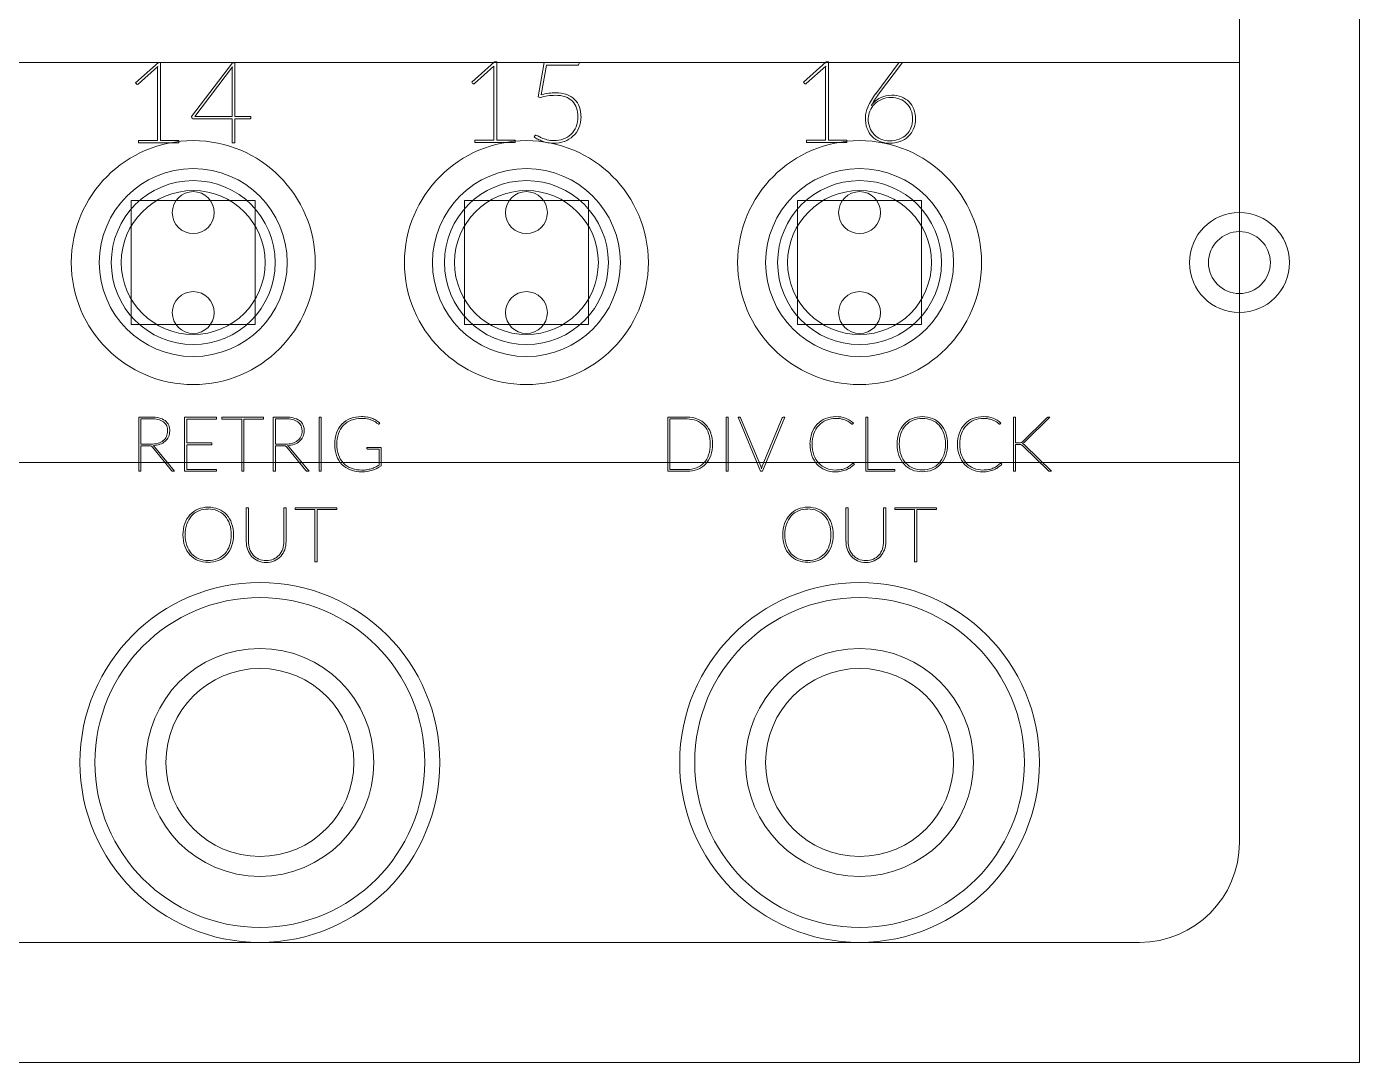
# Model space of a CAD drawing. Header units: millimetres. Extents: x 0 to 300, y 0 to 120.
# Drawn here: x 233.3 to 300, y 0 to 51.8 of the extents above; entities that cross this region are included whole.
import ezdxf

# ---------------------------------------------------------------- set-up
doc = ezdxf.new("R2010")
doc.units = ezdxf.units.MM
for name, color, linetype, lineweight, true_color in [('all_sq16', 7, 'Continuous', 0, 0x000000), ('ext', 1, 'Continuous', 0, 0xff0000), ('int', 3, 'Continuous', 0, 0x00ff00), ('pockett_butt_switch -3mm', 211, 'Continuous', 5, 0xffaaff), ('pockett_ecrous -3mm', 2, 'Continuous', 0, 0xffff00), ('pockett_switchs -0.5', 2, 'Continuous', 0, 0xffff00), ('txt', 51, 'Continuous', 0, 0xffffb5)]:
    doc.layers.add(name, color=color, linetype=linetype, lineweight=lineweight, true_color=true_color)

# ---------------------------------------------------------------- blocks, each defined once
blk = doc.blocks.new('façade')
at = {"layer": 'ext'}
for p, q in [((300, 120), (300, 0)), ((300, 0), (0, 0))]:
    blk.add_line(p, q, dxfattribs=at)
at = {"layer": 'int'}
for centre, radius in [((241.666, 40), 4.1), ((258.332, 40), 4.1), ((274.999, 40), 4.1), ((294, 40), 1.55), ((245, 15), 8.25), ((275, 15), 8.25)]:
    blk.add_circle(centre, radius, dxfattribs=at)
at = {"layer": 'pockett_ecrous -3mm'}
blk.add_circle((294, 40), 2.5, dxfattribs=at)
at = {"layer": 'txt'}
for p, q in [((238.782, 48.994), (239.921, 50.01)), ((239.921, 50.01), (240.029, 50.01)), ((240.029, 50.01), (240.029, 46.106)), ((255.601, 49.017), (256.739, 50.033)), ((256.739, 50.033), (256.848, 50.033)), ((256.848, 50.033), (256.848, 46.129)), ((258.913, 48.292), (259.217, 50.013)), ((259.217, 50.013), (260.967, 50.013)), ((260.967, 50.013), (260.967, 49.95)), ((272.198, 49.017), (273.336, 50.033)), ((273.336, 50.033), (273.445, 50.033)), ((273.445, 50.033), (273.445, 46.129)), ((277.146, 50.013), (275.953, 48.423)), ((277.018, 50.013), (277.146, 50.013)), ((239.889, 49.808), (238.916, 48.931)), ((239.881, 46.106), (239.881, 49.629)), ((241.585, 47.302), (243.63, 49.996)), ((243.624, 49.791), (241.753, 47.31)), ((243.616, 47.31), (243.616, 49.64)), ((243.63, 49.996), (243.75, 49.996)), ((243.75, 49.996), (243.75, 47.31)), ((256.708, 49.831), (255.735, 48.954)), ((256.699, 46.129), (256.699, 49.652)), ((259.331, 49.876), (259.063, 48.388)), ((260.878, 49.876), (259.331, 49.876)), ((273.305, 49.831), (272.332, 48.954)), ((273.296, 46.129), (273.296, 49.652)), ((275.806, 48.448), (276.938, 49.976)), ((238.826, 48.938), (238.782, 48.994)), ((255.644, 48.96), (255.601, 49.017)), ((272.241, 48.96), (272.198, 49.017)), ((259.013, 48.257), (258.913, 48.292)), ((241.599, 47.233), (241.585, 47.302)), ((243.616, 47.191), (241.667, 47.191)), ((241.753, 47.31), (243.616, 47.31)), ((243.616, 45.99), (243.616, 47.191)), ((243.75, 47.31), (244.549, 47.31)), ((244.492, 47.191), (243.75, 47.191)), ((243.75, 47.191), (243.75, 45.99)), ((244.549, 47.31), (244.549, 47.239)), ((238.931, 46.106), (239.881, 46.106)), ((238.931, 45.99), (238.931, 46.106)), ((240.029, 46.106), (240.947, 46.106)), ((240.947, 46.106), (240.947, 45.99)), ((255.75, 46.129), (256.699, 46.129)), ((255.75, 46.013), (255.75, 46.129)), ((257.766, 46.013), (255.75, 46.013)), ((256.848, 46.129), (257.766, 46.129)), ((257.766, 46.129), (257.766, 46.013)), ((258.713, 46.289), (258.757, 46.346)), ((272.347, 46.129), (273.296, 46.129)), ((272.347, 46.013), (272.347, 46.129)), ((274.363, 46.013), (272.347, 46.013)), ((273.445, 46.129), (274.363, 46.129)), ((274.363, 46.129), (274.363, 46.013)), ((240.947, 45.99), (238.931, 45.99)), ((243.75, 45.99), (243.616, 45.99)), ((238.941, 29.566), (238.941, 32.266)), ((238.941, 32.266), (239.592, 32.266)), ((239.592, 32.182), (239.047, 32.182)), ((239.047, 32.182), (239.047, 30.918)), ((241.234, 29.566), (241.234, 32.266)), ((241.234, 32.266), (242.828, 32.266)), ((242.828, 32.176), (241.339, 32.176)), ((241.339, 32.176), (241.339, 30.979)), ((242.828, 32.266), (242.828, 32.176)), ((243.094, 32.174), (243.094, 32.266)), ((243.094, 32.266), (245.184, 32.266)), ((244.089, 32.174), (243.094, 32.174)), ((244.089, 29.566), (244.089, 32.174)), ((245.184, 32.174), (244.194, 32.174)), ((244.194, 32.174), (244.194, 29.566)), ((245.184, 32.266), (245.184, 32.174)), ((245.667, 29.566), (245.667, 32.266)), ((245.667, 32.266), (246.318, 32.266)), ((246.318, 32.182), (245.773, 32.182)), ((245.773, 32.182), (245.773, 30.918)), ((247.96, 29.566), (247.96, 32.266)), ((247.96, 32.266), (248.065, 32.266)), ((248.065, 32.266), (248.065, 29.566)), ((265.405, 29.566), (265.405, 32.266)), ((265.405, 32.266), (266.379, 32.266)), ((266.379, 32.18), (265.51, 32.18)), ((265.51, 32.18), (265.51, 29.652)), ((268.322, 29.566), (268.322, 32.266)), ((268.322, 32.266), (268.427, 32.266)), ((268.427, 32.266), (268.427, 29.566)), ((268.925, 32.266), (269.007, 32.266)), ((270.046, 29.566), (268.925, 32.266)), ((269.049, 32.234), (270.052, 29.816)), ((270.134, 29.816), (271.135, 32.234)), ((271.262, 32.266), (270.14, 29.566)), ((271.181, 32.266), (271.262, 32.266)), ((275.313, 29.566), (275.313, 32.266)), ((275.313, 32.266), (275.419, 32.266)), ((275.419, 32.266), (275.419, 29.658)), ((282.692, 29.566), (282.692, 32.266)), ((282.692, 32.266), (282.798, 32.266)), ((282.798, 32.266), (282.798, 30.985)), ((283.161, 31.052), (284.351, 32.226)), ((284.519, 32.266), (283.261, 31.028)), ((284.442, 32.266), (284.519, 32.266)), ((250.992, 31.982), (250.965, 31.942)), ((274.688, 31.976), (274.659, 31.934)), ((282.067, 31.976), (282.038, 31.934)), ((239.047, 30.918), (239.561, 30.918)), ((239.047, 30.837), (239.047, 29.566)), ((239.44, 30.837), (239.047, 30.837)), ((240.577, 29.599), (239.625, 30.764)), ((239.728, 30.785), (240.733, 29.566)), ((241.339, 30.979), (242.593, 30.979)), ((242.593, 30.891), (241.339, 30.891)), ((241.339, 30.891), (241.339, 29.657)), ((242.593, 30.979), (242.593, 30.891)), ((245.773, 30.918), (246.287, 30.918)), ((245.773, 30.837), (245.773, 29.566)), ((246.167, 30.837), (245.773, 30.837)), ((247.303, 29.599), (246.351, 30.764)), ((246.454, 30.785), (247.459, 29.566)), ((250.358, 30.699), (250.358, 30.753)), ((250.358, 30.753), (251.059, 30.753)), ((250.961, 30.668), (250.39, 30.668)), ((250.961, 29.873), (250.961, 30.668)), ((251.059, 30.753), (251.059, 29.831)), ((282.798, 30.985), (282.971, 30.985)), ((282.977, 30.901), (282.798, 30.901)), ((282.798, 30.901), (282.798, 29.566)), ((284.432, 29.603), (283.18, 30.822)), ((283.263, 30.874), (284.595, 29.566)), ((239.047, 29.566), (238.941, 29.566)), ((240.733, 29.566), (240.646, 29.566)), ((242.828, 29.566), (241.234, 29.566)), ((241.339, 29.657), (242.831, 29.657)), ((242.831, 29.657), (242.828, 29.566)), ((244.194, 29.566), (244.089, 29.566)), ((245.773, 29.566), (245.667, 29.566)), ((247.459, 29.566), (247.372, 29.566)), ((248.065, 29.566), (247.96, 29.566)), ((266.379, 29.566), (265.405, 29.566)), ((265.51, 29.652), (266.379, 29.652)), ((268.427, 29.566), (268.322, 29.566)), ((270.14, 29.566), (270.046, 29.566)), ((274.699, 29.958), (274.739, 29.916)), ((276.757, 29.566), (275.313, 29.566)), ((275.419, 29.658), (276.757, 29.658)), ((276.757, 29.658), (276.757, 29.566)), ((282.078, 29.958), (282.118, 29.916)), ((282.798, 29.566), (282.692, 29.566)), ((284.595, 29.566), (284.519, 29.566)), ((244.32, 26.048), (244.32, 27.735)), ((244.32, 27.735), (244.426, 27.735)), ((244.426, 27.735), (244.426, 26.052)), ((246.202, 26.048), (246.202, 27.735)), ((246.202, 27.735), (246.31, 27.735)), ((246.31, 27.735), (246.31, 26.048)), ((246.759, 27.643), (246.759, 27.735)), ((246.759, 27.735), (248.848, 27.735)), ((247.754, 27.643), (246.759, 27.643)), ((247.754, 25.035), (247.754, 27.643)), ((248.848, 27.643), (247.859, 27.643)), ((247.859, 27.643), (247.859, 25.035)), ((248.848, 27.735), (248.848, 27.643)), ((274.32, 26.048), (274.32, 27.735)), ((274.32, 27.735), (274.426, 27.735)), ((274.426, 27.735), (274.426, 26.052)), ((276.202, 26.048), (276.202, 27.735)), ((276.202, 27.735), (276.31, 27.735)), ((276.31, 27.735), (276.31, 26.048)), ((276.759, 27.643), (276.759, 27.735)), ((276.759, 27.735), (278.848, 27.735)), ((277.754, 27.643), (276.759, 27.643)), ((277.754, 25.035), (277.754, 27.643)), ((278.848, 27.643), (277.859, 27.643)), ((277.859, 27.643), (277.859, 25.035)), ((278.848, 27.735), (278.848, 27.643)), ((247.859, 25.035), (247.754, 25.035)), ((277.859, 25.035), (277.754, 25.035))]:
    blk.add_line(p, q, dxfattribs=at)
for centre, radius, start, end in [((277.011, 49.923), 0.0901, 85.81955, 144.0165), ((241.81, 49.624), 1.93, 174.53526, 179.85983), ((245.166, 49.632), 1.55, 174.11861, 179.70608), ((258.629, 49.647), 1.93, 174.53526, 179.85983), ((260.886, 49.968), 0.0915, 265.04591, 310.21012), ((260.895, 49.949), 0.0714, 314.56926, 1.35829), ((275.226, 49.647), 1.93, 174.53526, 179.85983), ((238.879, 48.982), 0.0694, 219.45133, 260.87759), ((238.876, 48.966), 0.0536, 261.89538, 319.37971), ((255.698, 49.004), 0.0694, 219.45133, 260.87759), ((255.694, 48.989), 0.0536, 261.89538, 319.37971), ((272.295, 49.004), 0.0694, 219.45133, 260.87759), ((272.292, 48.989), 0.0536, 261.89538, 319.37971), ((259.844, 45.21), 3.159, 91.16464, 105.26564), ((259.869, 45.401), 3.094, 97.74986, 105.10057), ((259.811, 45.814), 2.677, 90.22379, 97.69841), ((259.811, 46.925), 1.443, 70.85482, 91.21455), ((259.829, 46.925), 1.566, 70.64252, 91.04926), ((259.974, 47.408), 0.934, 44.90227, 70.59257), ((259.985, 47.378), 1.087, 45.73189, 70.47781), ((259.981, 47.436), 0.909, 18.87194, 43.97428), ((260.013, 47.428), 1.032, 20.02063, 44.94646), ((278.466, 46.426), 3.342, 142.7554, 156.18317), ((276.538, 47.193), 1.163, 116.25786, 144.86351), ((277.906, 46.657), 2.614, 145.82943, 152.54445), ((276.559, 47.088), 1.167, 113.31701, 134.97095), ((283.32, 42.996), 9.149, 143.62577, 145.9059), ((276.598, 47.082), 1.289, 89.43691, 116.48543), ((276.565, 47.066), 1.189, 89.01081, 113.14191), ((276.6, 47.069), 1.186, 69.43763, 90.70786), ((276.628, 47.06), 1.312, 69.03494, 90.75145), ((276.675, 47.276), 0.966, 45.45224, 69.28807), ((276.704, 47.265), 1.092, 45.25714, 68.89674), ((276.709, 47.283), 1.077, 20.93014, 44.79681), ((259.62, 47.316), 1.29, 359.36379, 18.73188), ((259.698, 47.317), 1.365, 359.33583, 19.85556), ((276.678, 47.206), 1.391, 155.83757, 177.82853), ((276.404, 47.198), 0.97, 157.06462, 179.59178), ((276.475, 47.176), 1.044, 135.12305, 157.49682), ((276.666, 47.28), 0.969, 20.88596, 44.91575), ((276.438, 47.197), 1.211, 359.1629, 20.72467), ((276.496, 47.203), 1.304, 359.32004, 20.82826), ((241.657, 47.248), 0.0593, 194.02771, 230.39414), ((241.66, 47.27), 0.0793, 238.61934, 275.2295), ((244.502, 47.237), 0.0469, 257.48897, 2.98375), ((259.814, 47.196), 1.082, 313.62685, 337.87647), ((259.818, 47.224), 1.237, 312.96526, 336.8787), ((259.593, 47.277), 1.317, 338.24409, 1.07854), ((259.672, 47.277), 1.392, 337.22854, 0.99805), ((276.848, 47.233), 1.561, 179.06049, 199.52381), ((276.456, 47.097), 1.146, 199.68011, 223.69262), ((276.704, 47.191), 1.271, 179.38931, 199.84881), ((276.464, 47.105), 1.015, 199.87755, 223.33176), ((276.66, 47.096), 0.977, 314.5061, 338.86224), ((276.676, 47.121), 1.114, 313.09555, 337.40289), ((276.47, 47.167), 1.179, 338.99969, 0.60833), ((276.542, 47.173), 1.258, 337.55589, 0.68917), ((259.631, 47.531), 1.545, 233.55341, 241.76541), ((258.806, 46.316), 0.0581, 86.10226, 149.13989), ((258.767, 46.145), 0.233, 53.14384, 79.34475), ((259.673, 47.602), 1.626, 241.63845, 250.67812), ((259.684, 47.629), 1.512, 239.11036, 246.81187), ((259.851, 48.016), 1.934, 246.75293, 255.17939), ((259.735, 47.775), 1.811, 250.62819, 259.57442), ((259.698, 47.475), 1.371, 255.6065, 270.86447), ((259.72, 47.457), 1.49, 269.67531, 290.00078), ((259.728, 47.456), 1.352, 269.5711, 289.59186), ((259.818, 47.204), 1.084, 289.57469, 313.15784), ((259.795, 47.259), 1.278, 289.9129, 312.64933), ((276.393, 47.053), 1.069, 224.32398, 249.14052), ((276.448, 47.1), 1.001, 223.7445, 247.39606), ((276.489, 47.32), 1.353, 249.36052, 270.71473), ((276.489, 47.213), 1.121, 247.67581, 270.84504), ((276.527, 47.426), 1.333, 269.10018, 290.10351), ((276.522, 47.431), 1.464, 269.35196, 290.18523), ((276.626, 47.143), 1.034, 290.29355, 314.02124), ((276.602, 47.213), 1.232, 290.19057, 312.6721), ((259.706, 47.616), 1.649, 259.56944, 270.20117), ((239.666, 31.164), 1.104, 57.45543, 93.84195), ((239.656, 31.193), 0.99, 58.05791, 93.67571), ((239.853, 31.614), 0.531, 355.52955, 52.1418), ((239.885, 31.62), 0.605, 355.90819, 51.69565), ((246.392, 31.164), 1.104, 57.45543, 93.84195), ((246.382, 31.193), 0.99, 58.05791, 93.67571), ((246.58, 31.614), 0.531, 355.52955, 52.1418), ((246.611, 31.62), 0.605, 355.90819, 51.69565), ((249.942, 31.104), 1.173, 110.85766, 135.73843), ((249.945, 31.127), 1.06, 110.73107, 136.02715), ((250.059, 30.777), 1.52, 89.13795, 110.57532), ((250.059, 30.807), 1.399, 89.17322, 110.48223), ((250.107, 30.795), 1.411, 75.89826, 91.12828), ((250.092, 30.395), 1.901, 81.88291, 90.32787), ((250.186, 31.059), 1.232, 70.44218, 81.82202), ((250.125, 30.902), 1.304, 63.71653, 75.48937), ((250.217, 31.158), 1.127, 58.57775, 70.23178), ((250.355, 31.365), 0.787, 50.97378, 63.85243), ((250.081, 30.945), 1.38, 48.71379, 58.39862), ((266.395, 30.887), 1.38, 68.93076, 90.6924), ((266.393, 30.926), 1.254, 68.83023, 90.67857), ((266.478, 31.155), 1.01, 43.45733, 68.62827), ((266.486, 31.132), 1.118, 43.94901, 68.74081), ((269.009, 32.225), 0.0408, 11.56269, 93.24477), ((271.176, 32.224), 0.0428, 83.97708, 166.49937), ((273.741, 31.098), 1.188, 112.28472, 136.48442), ((273.74, 31.124), 1.071, 112.0736, 136.66172), ((273.801, 30.941), 1.356, 89.31219, 112.12125), ((273.804, 30.959), 1.248, 89.35702, 111.93101), ((273.841, 30.992), 1.304, 69.49904, 91.02901), ((273.828, 30.926), 1.281, 79.56853, 90.45747), ((273.828, 30.937), 1.27, 70.32445, 79.48981), ((273.936, 31.237), 0.951, 60.36154, 70.36367), ((273.797, 30.955), 1.355, 48.90476, 68.30397), ((273.626, 30.707), 1.565, 55.36617, 60.10752), ((278.068, 31.14), 1.146, 112.52244, 137.02528), ((278.062, 31.177), 1.018, 112.36083, 137.62766), ((278.125, 30.993), 1.304, 89.3339, 112.34574), ((278.126, 31.007), 1.2, 89.34723, 112.13056), ((278.157, 30.972), 1.325, 67.95362, 90.74173), ((278.155, 30.996), 1.211, 67.9658, 90.71702), ((278.223, 31.179), 1.016, 42.3415, 67.67001), ((278.223, 31.15), 1.135, 42.95755, 67.67106), ((281.12, 31.098), 1.188, 112.28472, 136.48442), ((281.119, 31.124), 1.071, 112.0736, 136.66172), ((281.18, 30.941), 1.356, 89.31219, 112.12125), ((281.183, 30.959), 1.248, 89.35702, 111.93101), ((281.22, 30.992), 1.304, 69.49904, 91.02901), ((281.207, 30.926), 1.281, 79.56853, 90.45747), ((281.207, 30.937), 1.27, 70.32445, 79.48981), ((281.315, 31.237), 0.951, 60.36154, 70.36367), ((281.176, 30.955), 1.355, 48.90476, 68.30397), ((281.006, 30.707), 1.565, 55.36617, 60.10752), ((284.458, 32.126), 0.146, 115.79099, 136.95864), ((284.439, 32.148), 0.118, 88.72554, 112.11018), ((239.748, 31.562), 0.635, 335.59904, 0.92824), ((239.798, 31.568), 0.691, 336.02302, 0.78031), ((246.475, 31.562), 0.635, 335.59904, 0.92824), ((246.524, 31.568), 0.691, 336.02302, 0.78031), ((250.393, 30.94), 1.652, 160.64812, 180.82605), ((249.984, 31.079), 1.22, 136.29031, 160.45743), ((250.432, 30.94), 1.583, 160.95946, 180.8792), ((250.009, 31.083), 1.137, 136.67446, 160.79496), ((251.031, 32.158), 0.256, 225.12229, 244.45603), ((250.934, 31.96), 0.0361, 248.93879, 329.2482), ((266.4, 31.098), 1.106, 18.73157, 42.80891), ((266.417, 31.083), 1.202, 19.47073, 43.3584), ((265.93, 30.942), 1.6, 359.06203, 18.60986), ((266.005, 30.942), 1.637, 359.10578, 19.33425), ((274.135, 30.936), 1.616, 160.34214, 180.71929), ((273.802, 31.054), 1.262, 136.95153, 160.2995), ((274.186, 30.938), 1.557, 160.70855, 180.82783), ((273.819, 31.066), 1.168, 137.22224, 160.64005), ((273.067, 29.913), 2.536, 53.13126, 55.16925), ((274.648, 32.005), 0.0867, 226.83095, 256.64104), ((274.632, 31.953), 0.0329, 262.8412, 324.49988), ((278.549, 30.939), 1.671, 160.87184, 180.78212), ((278.155, 31.075), 1.254, 137.55296, 160.83941), ((278.586, 30.94), 1.601, 161.1836, 180.87345), ((278.191, 31.073), 1.184, 138.14343, 161.08455), ((278.108, 31.088), 1.162, 18.50413, 41.82322), ((278.128, 31.077), 1.254, 19.14089, 42.44225), ((277.66, 30.941), 1.634, 359.13733, 18.41219), ((277.727, 30.939), 1.679, 359.1983, 19.08783), ((281.514, 30.936), 1.616, 160.34214, 180.71929), ((281.181, 31.054), 1.262, 136.95153, 160.2995), ((281.565, 30.938), 1.557, 160.70855, 180.82783), ((281.198, 31.066), 1.168, 137.22224, 160.64005), ((280.446, 29.913), 2.536, 53.13126, 55.16925), ((282.027, 32.005), 0.0867, 226.83095, 256.64104), ((282.011, 31.953), 0.0329, 262.8412, 324.49988), ((239.446, 30.323), 0.515, 83.00431, 90.59661), ((239.487, 30.651), 0.184, 67.69903, 83.16199), ((239.496, 30.681), 0.153, 50.69386, 66.79596), ((239.577, 32.123), 1.205, 269.26789, 285.76402), ((239.476, 30.66), 0.182, 35.03352, 49.86069), ((239.599, 32.05), 1.209, 272.9378, 289.42173), ((239.534, 30.628), 0.25, 39.04254, 59.45877), ((239.702, 31.688), 0.752, 285.60298, 307.86284), ((239.736, 31.671), 0.805, 289.19014, 310.76779), ((239.808, 31.543), 0.572, 308.32992, 334.91105), ((239.823, 31.562), 0.666, 311.2873, 335.61134), ((246.172, 30.323), 0.515, 83.00431, 90.59661), ((246.213, 30.651), 0.184, 67.69903, 83.16199), ((246.222, 30.681), 0.153, 50.69386, 66.79596), ((246.303, 32.123), 1.205, 269.26789, 285.76402), ((246.202, 30.66), 0.182, 35.03352, 49.86069), ((246.325, 32.05), 1.209, 272.9378, 289.42173), ((246.26, 30.628), 0.25, 39.04254, 59.45877), ((246.428, 31.688), 0.752, 285.60298, 307.86284), ((246.462, 31.671), 0.805, 289.19014, 310.76779), ((246.535, 31.543), 0.572, 308.32992, 334.91105), ((246.549, 31.562), 0.666, 311.2873, 335.61134), ((250.387, 30.893), 1.646, 179.19659, 199.47398), ((250.433, 30.893), 1.584, 179.17859, 199.03174), ((250.387, 30.7), 0.0295, 181.4662, 227.93866), ((250.39, 30.7), 0.0312, 223.53883, 270.32035), ((265.932, 30.89), 1.599, 341.3823, 0.93211), ((266.007, 30.891), 1.636, 340.65812, 0.88835), ((274.166, 30.893), 1.646, 179.19659, 199.47398), ((274.203, 30.891), 1.574, 179.09196, 199.18782), ((278.548, 30.892), 1.67, 179.18831, 199.13772), ((278.585, 30.892), 1.599, 179.13255, 198.82421), ((277.661, 30.892), 1.633, 341.58015, 0.85681), ((277.735, 30.892), 1.67, 340.86228, 0.81169), ((281.545, 30.893), 1.646, 179.19659, 199.47398), ((281.582, 30.891), 1.574, 179.09196, 199.18782), ((282.976, 31.855), 0.87, 269.67982, 273.8033), ((282.984, 30.415), 0.486, 81.84749, 90.82101), ((283.02, 31.177), 0.191, 273.84284, 288.5828), ((283.023, 30.693), 0.205, 66.82837, 81.65799), ((283.034, 31.136), 0.147, 288.7177, 306.55183), ((283.037, 30.732), 0.163, 50.09446, 65.95169), ((282.901, 31.308), 0.365, 307.28562, 315.52094), ((282.747, 30.394), 0.609, 44.67808, 49.5884), ((283.096, 31.13), 0.186, 284.6874, 304.75828), ((283.087, 30.73), 0.228, 58.37197, 75.73891), ((282.852, 31.446), 0.585, 306.77259, 314.29309), ((283.061, 30.705), 0.263, 39.89766, 56.27197), ((249.963, 30.746), 1.197, 199.61584, 224.3599), ((250.003, 30.748), 1.131, 199.14554, 223.55511), ((266.398, 30.735), 1.108, 317.22344, 341.26293), ((266.417, 30.749), 1.202, 316.6416, 340.52927), ((273.818, 30.771), 1.277, 199.52004, 222.43202), ((273.823, 30.761), 1.172, 199.31831, 222.55645), ((278.153, 30.757), 1.253, 199.21507, 222.49067), ((278.172, 30.752), 1.163, 198.86829, 222.13869), ((278.127, 30.737), 1.142, 317.89502, 341.5437), ((278.13, 30.757), 1.253, 317.50933, 340.78493), ((281.197, 30.771), 1.277, 199.52004, 222.43202), ((281.202, 30.761), 1.172, 199.31831, 222.55645), ((240.636, 29.636), 0.0696, 212.27093, 246.84391), ((240.644, 29.679), 0.113, 251.67246, 270.9812), ((247.362, 29.636), 0.0696, 212.27093, 246.84391), ((247.37, 29.679), 0.113, 251.67246, 270.9812), ((249.956, 30.758), 1.201, 225.01212, 249.63953), ((249.953, 30.718), 1.074, 224.25537, 249.64527), ((250.085, 31.121), 1.586, 249.83842, 270.85145), ((250.084, 31.089), 1.467, 249.90159, 270.89075), ((250.115, 31.27), 1.648, 269.7185, 278.32014), ((250.132, 31.122), 1.587, 269.14879, 288.24917), ((250.148, 31.022), 1.398, 278.43859, 287.54247), ((250.102, 31.153), 1.537, 287.7047, 295.6446), ((250.04, 31.323), 1.806, 289.01909, 304.33592), ((249.791, 31.79), 2.246, 295.75661, 301.39432), ((266.393, 30.906), 1.254, 269.32143, 291.16977), ((266.395, 30.946), 1.38, 269.3076, 291.06924), ((266.479, 30.676), 1.008, 291.37505, 316.58499), ((266.486, 30.7), 1.118, 291.25919, 316.05099), ((268.139, 29.109), 2.039, 18.42766, 20.29032), ((268.044, 29.077), 2.14, 16.62356, 18.42758), ((271.46, 29.326), 1.414, 159.73287, 165.12461), ((273.709, 30.685), 1.139, 222.94135, 247.5326), ((273.729, 30.687), 1.053, 223.02222, 247.49142), ((273.765, 30.83), 1.295, 247.67523, 270.60878), ((273.774, 30.804), 1.178, 247.66539, 270.54791), ((273.791, 31.099), 1.564, 269.54957, 280.84641), ((273.799, 31.281), 1.655, 269.49967, 279.17805), ((273.89, 30.699), 1.066, 279.37761, 292.00238), ((273.836, 30.847), 1.308, 281.00117, 292.75233), ((273.923, 30.607), 0.968, 292.22343, 305.05998), ((273.906, 30.674), 1.122, 292.88366, 305.48352), ((273.428, 31.297), 1.817, 305.33202, 312.37707), ((273.705, 30.951), 1.463, 305.61842, 314.99106), ((274.682, 29.93), 0.0376, 96.31397, 140.63444), ((274.672, 29.926), 0.0417, 49.08547, 81.50967), ((278.055, 30.68), 1.129, 222.99271, 247.82838), ((278.065, 30.67), 1.029, 222.74292, 247.67034), ((278.125, 30.863), 1.324, 248.02073, 270.66557), ((278.126, 30.829), 1.2, 247.86944, 270.65277), ((278.155, 30.84), 1.211, 269.28298, 292.0342), ((278.157, 30.872), 1.333, 269.25905, 291.90922), ((278.22, 30.668), 1.027, 292.29888, 317.28786), ((278.228, 30.681), 1.129, 292.19522, 317.01203), ((281.088, 30.685), 1.139, 222.94135, 247.5326), ((281.108, 30.687), 1.053, 223.02222, 247.49142), ((281.144, 30.83), 1.295, 247.67523, 270.60878), ((281.153, 30.804), 1.178, 247.66539, 270.54791), ((281.17, 31.099), 1.564, 269.54957, 280.84641), ((281.179, 31.281), 1.655, 269.49967, 279.17805), ((281.269, 30.699), 1.066, 279.37761, 292.00238), ((281.215, 30.847), 1.308, 281.00117, 292.75233), ((281.302, 30.607), 0.968, 292.22343, 305.05998), ((281.285, 30.674), 1.122, 292.88366, 305.48352), ((280.807, 31.297), 1.817, 305.33202, 312.37707), ((281.084, 30.951), 1.463, 305.61842, 314.99106), ((282.061, 29.93), 0.0376, 96.31397, 140.63444), ((282.051, 29.926), 0.0417, 49.08547, 81.50967), ((284.511, 29.663), 0.0994, 217.20562, 242.02212), ((284.511, 29.693), 0.127, 248.46127, 273.34071), ((242.429, 26.543), 1.254, 137.55296, 160.83941), ((242.342, 26.608), 1.146, 112.52244, 137.02528), ((242.335, 26.645), 1.018, 112.36083, 137.62766), ((242.399, 26.461), 1.304, 89.3339, 112.34574), ((242.4, 26.475), 1.2, 89.34723, 112.13056), ((242.431, 26.44), 1.325, 67.95362, 90.74173), ((242.429, 26.465), 1.211, 67.9658, 90.71702), ((242.497, 26.647), 1.016, 42.3415, 67.67001), ((242.497, 26.619), 1.135, 42.95755, 67.67106), ((242.402, 26.546), 1.254, 19.14089, 42.44225), ((272.429, 26.543), 1.254, 137.55296, 160.83941), ((272.342, 26.608), 1.146, 112.52244, 137.02528), ((272.335, 26.645), 1.018, 112.36083, 137.62766), ((272.399, 26.461), 1.304, 89.3339, 112.34574), ((272.4, 26.475), 1.2, 89.34723, 112.13056), ((272.431, 26.44), 1.325, 67.95362, 90.74173), ((272.429, 26.465), 1.211, 67.9658, 90.71702), ((272.497, 26.647), 1.016, 42.3415, 67.67001), ((272.497, 26.619), 1.135, 42.95755, 67.67106), ((272.402, 26.546), 1.254, 19.14089, 42.44225), ((242.823, 26.407), 1.671, 160.87184, 180.78212), ((242.86, 26.409), 1.601, 161.1836, 180.87345), ((242.465, 26.541), 1.184, 138.14343, 161.08455), ((242.382, 26.556), 1.162, 18.50413, 41.82322), ((241.934, 26.409), 1.634, 359.13733, 18.41219), ((242.001, 26.408), 1.679, 359.1983, 19.08783), ((272.823, 26.407), 1.671, 160.87184, 180.78212), ((272.86, 26.409), 1.601, 161.1836, 180.87345), ((272.465, 26.541), 1.184, 138.14343, 161.08455), ((272.382, 26.556), 1.162, 18.50413, 41.82322), ((271.934, 26.409), 1.634, 359.13733, 18.41219), ((272.001, 26.408), 1.679, 359.1983, 19.08783), ((242.822, 26.361), 1.67, 179.18831, 199.13772), ((242.859, 26.36), 1.599, 179.13255, 198.82421), ((241.935, 26.36), 1.633, 341.58015, 0.85681), ((242.009, 26.361), 1.67, 340.86228, 0.81169), ((245.516, 26.039), 1.196, 179.55974, 199.57557), ((245.559, 26.044), 1.134, 179.57897, 198.83116), ((245.076, 26.04), 1.126, 341.10563, 0.44329), ((245.114, 26.039), 1.196, 340.42443, 0.44026), ((272.822, 26.361), 1.67, 179.18831, 199.13772), ((272.859, 26.36), 1.599, 179.13255, 198.82421), ((271.935, 26.36), 1.633, 341.58015, 0.85681), ((272.009, 26.361), 1.67, 340.86228, 0.81169), ((275.516, 26.039), 1.196, 179.55974, 199.57557), ((275.559, 26.044), 1.134, 179.57897, 198.83116), ((275.076, 26.04), 1.126, 341.10563, 0.44329), ((275.114, 26.039), 1.196, 340.42443, 0.44026), ((242.427, 26.226), 1.253, 199.21507, 222.49067), ((242.446, 26.22), 1.163, 198.86829, 222.13869), ((242.329, 26.149), 1.129, 222.99271, 247.82838), ((242.339, 26.139), 1.029, 222.74292, 247.67034), ((242.493, 26.137), 1.027, 292.29888, 317.28786), ((242.502, 26.149), 1.129, 292.19522, 317.01203), ((242.401, 26.206), 1.142, 317.89502, 341.5437), ((242.404, 26.226), 1.253, 317.50933, 340.78493), ((245.328, 25.97), 0.995, 199.46381, 221.91716), ((245.343, 25.967), 0.904, 198.66064, 221.04299), ((245.263, 25.906), 0.804, 221.48455, 246.31652), ((245.36, 25.913), 0.813, 293.83603, 318.28594), ((245.295, 25.962), 0.894, 318.72672, 341.25921), ((245.311, 25.967), 0.986, 317.8279, 340.52282), ((272.427, 26.226), 1.253, 199.21507, 222.49067), ((272.446, 26.22), 1.163, 198.86829, 222.13869), ((272.329, 26.149), 1.129, 222.99271, 247.82838), ((272.339, 26.139), 1.029, 222.74292, 247.67034), ((272.493, 26.137), 1.027, 292.29888, 317.28786), ((272.502, 26.149), 1.129, 292.19522, 317.01203), ((272.401, 26.206), 1.142, 317.89502, 341.5437), ((272.404, 26.226), 1.253, 317.50933, 340.78493), ((275.328, 25.97), 0.995, 199.46381, 221.91716), ((275.343, 25.967), 0.904, 198.66064, 221.04299), ((275.263, 25.906), 0.804, 221.48455, 246.31652), ((275.36, 25.913), 0.813, 293.83603, 318.28594), ((275.295, 25.962), 0.894, 318.72672, 341.25921), ((275.311, 25.967), 0.986, 317.8279, 340.52282), ((242.398, 26.332), 1.324, 248.02073, 270.66557), ((242.4, 26.298), 1.2, 247.86944, 270.65277), ((242.429, 26.308), 1.211, 269.28298, 292.0342), ((242.431, 26.34), 1.333, 269.25905, 291.90922), ((245.265, 25.922), 0.916, 222.31559, 246.55053), ((245.299, 26.014), 1.014, 246.84174, 270.89804), ((245.299, 26.003), 0.907, 246.68496, 270.9689), ((245.331, 25.997), 0.901, 268.98399, 293.39909), ((245.331, 26.007), 1.007, 269.0599, 293.23356), ((245.356, 25.934), 0.93, 293.63116, 317.50273), ((272.398, 26.332), 1.324, 248.02073, 270.66557), ((272.4, 26.298), 1.2, 247.86944, 270.65277), ((272.429, 26.308), 1.211, 269.28298, 292.0342), ((272.431, 26.34), 1.333, 269.25905, 291.90922), ((275.265, 25.922), 0.916, 222.31559, 246.55053), ((275.299, 26.014), 1.014, 246.84174, 270.89804), ((275.299, 26.003), 0.907, 246.68496, 270.9689), ((275.331, 25.997), 0.901, 268.98399, 293.39909), ((275.331, 26.007), 1.007, 269.0599, 293.23356), ((275.356, 25.934), 0.93, 293.63116, 317.50273)]:
    blk.add_arc(centre, radius, start, end, dxfattribs=at)
blk = doc.blocks.new('sw_under')
at = {"layer": 'ext'}
for p, q in [((294, 50), (6, 50)), ((294, 30), (294, 50)), ((6, 30), (294, 30))]:
    blk.add_line(p, q, dxfattribs=at)
at = {"layer": 'int'}
for centre, radius in [((241.6658, 42.5), 1.05), ((258.3324, 42.5), 1.05), ((274.999, 42.5), 1.05), ((294, 40), 1.55), ((241.6658, 37.5), 1.05), ((258.3324, 37.5), 1.05), ((274.999, 37.5), 1.05)]:
    blk.add_circle(centre, radius, dxfattribs=at)
at = {"layer": 'pockett_switchs -0.5'}
for p, q in [((238.5658, 43.1), (244.7658, 43.1)), ((238.5658, 36.9), (238.5658, 43.1)), ((244.7658, 36.9), (244.7658, 43.1)), ((255.2324, 43.1), (261.4324, 43.1)), ((255.2324, 36.9), (255.2324, 43.1)), ((261.4324, 36.9), (261.4324, 43.1)), ((271.899, 43.1), (278.099, 43.1)), ((271.899, 36.9), (271.899, 43.1)), ((278.099, 36.9), (278.099, 43.1)), ((238.5658, 36.9), (244.7658, 36.9)), ((255.2324, 36.9), (261.4324, 36.9)), ((271.899, 36.9), (278.099, 36.9))]:
    blk.add_line(p, q, dxfattribs=at)
blk = doc.blocks.new('sw_main')
at = {"layer": 'ext'}
for p, q in [((294, 109), (294, 11)), ((289, 6), (11, 6))]:
    blk.add_line(p, q, dxfattribs=at)
blk.add_arc((289, 11), 5, 270, 0, dxfattribs=at)
at = {"layer": 'int'}
for centre, radius in [((241.6658, 40), 4.7), ((258.3324, 40), 4.7), ((274.999, 40), 4.7), ((294, 40), 1.55), ((245, 15), 5.7), ((275, 15), 5.7)]:
    blk.add_circle(centre, radius, dxfattribs=at)
at = {"layer": 'pockett_butt_switch -3mm'}
for centre, radius in [((241.6658, 40), 6.1), ((258.3324, 40), 6.1), ((274.999, 40), 6.1), ((241.6658, 40), 3.6), ((258.3324, 40), 3.6), ((274.999, 40), 3.6)]:
    blk.add_circle(centre, radius, dxfattribs=at)
at = {"layer": 'pockett_ecrous -3mm'}
for centre, radius in [((245, 15), 9), ((275, 15), 9), ((245, 15), 4.7), ((275, 15), 4.7)]:
    blk.add_circle(centre, radius, dxfattribs=at)

msp = doc.modelspace()

# ---------------------------------------------------------------- block references
at = {"layer": 'all_sq16'}
for name in ['façade', 'sw_under', 'sw_main']:
    msp.add_blockref(name, (0, 0), dxfattribs=at)

doc.saveas('drawing.dxf')
